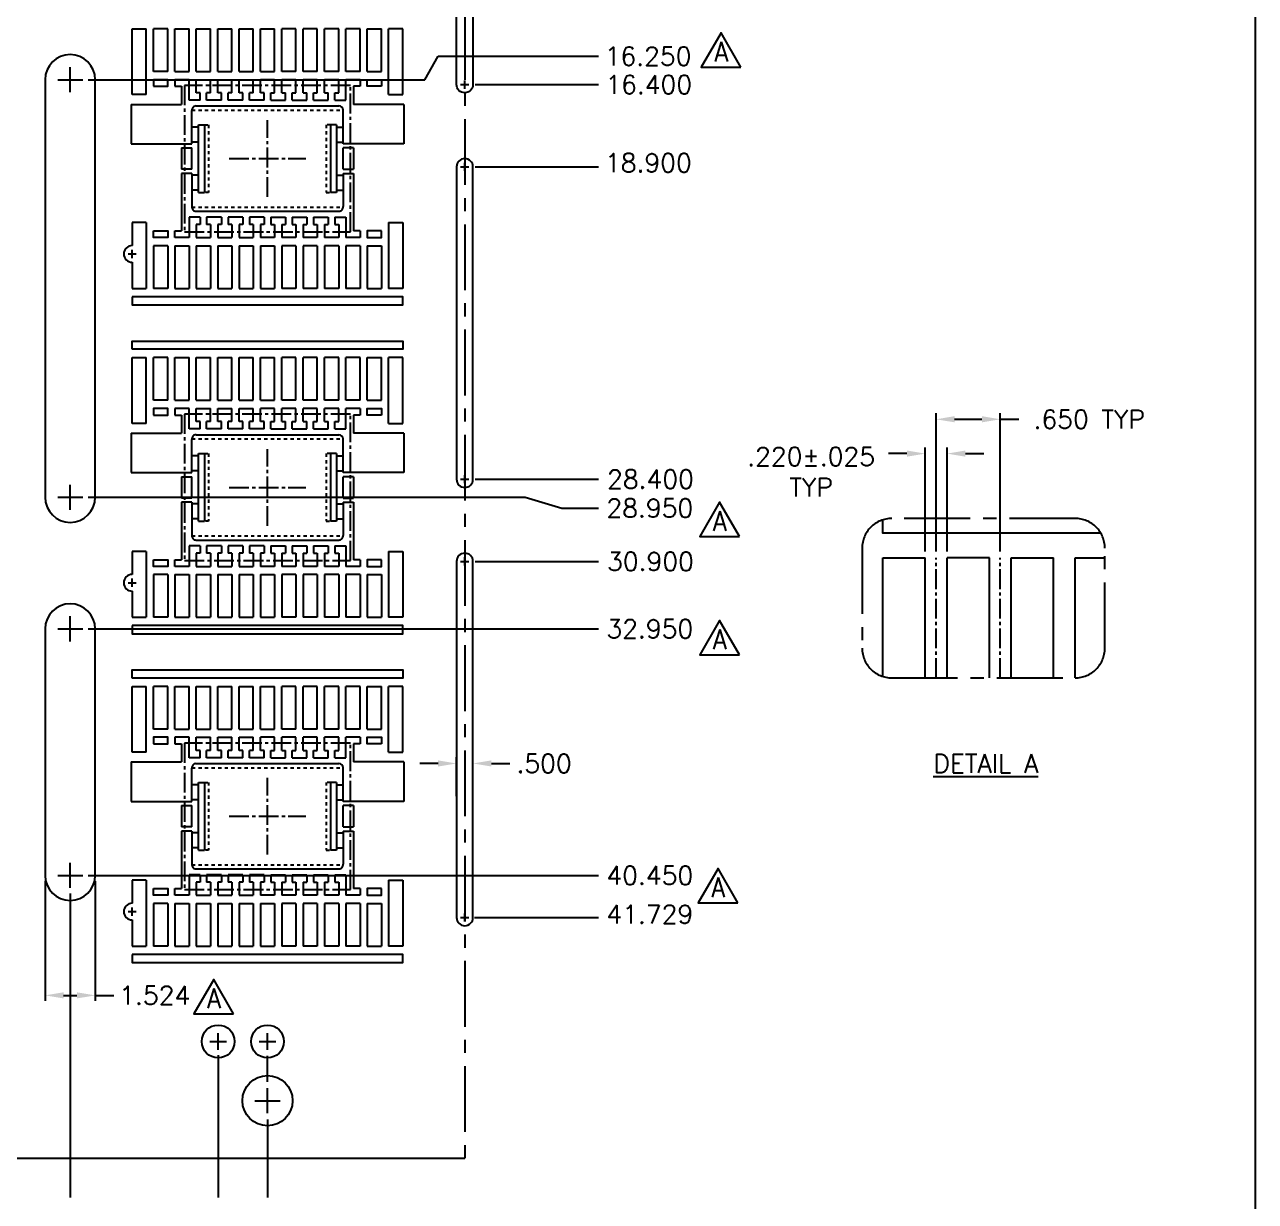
# Model space of a CAD drawing. Extents: x -167 to -48, y -111 to -17.
# Drawn here: x -139.23 to -101.8, y -75.75 to -39.97 of the extents above; entities that cross this region are included whole.
import ezdxf
from ezdxf.enums import TextEntityAlignment as Align

# ---------------------------------------------------------------- set-up
doc = ezdxf.new("R2010")
doc.units = 0
doc.header["$LTSCALE"] = 0.8
doc.header["$MEASUREMENT"] = 0
for name, pattern in [('CENTER2', [1.125, 0.75, -0.125, 0.125, -0.125]), ('CENTERX2', [4, 2.5, -0.5, 0.5, -0.5]), ('HIDDEN2', [0.1875, 0.125, -0.0625])]:
    doc.linetypes.add(name, pattern=pattern)
doc.layers.add('1', color=7, linetype='Continuous')
doc.layers.add('1D', color=4, linetype='Continuous')
doc.styles.add('ROMANS', font='SIMPLEX', dxfattribs={"width": 0.8, "height": 0.018})
doc.styles.add('SIMPLEX', font='SIMPLEX')

msp = doc.modelspace()

# ---------------------------------------------------------------- linework, layer by layer
at = {"layer": '1'}
for p, q in [((-135.96, -40.09), (-135.53, -40.09)), ((-135.96, -42.094), (-135.96, -40.09)), ((-135.53, -42.094), (-135.53, -40.09)), ((-134.88, -40.09), (-135.31, -40.09)), ((-135.31, -41.39), (-135.31, -40.09)), ((-134.88, -41.39), (-134.88, -40.09)), ((-134.66, -40.09), (-134.23, -40.09)), ((-134.66, -41.39), (-134.66, -40.09)), ((-134.23, -41.39), (-134.23, -40.09)), ((-134.01, -40.09), (-133.58, -40.09)), ((-134.01, -41.39), (-134.01, -40.09)), ((-133.58, -41.39), (-133.58, -40.09)), ((-133.36, -40.09), (-132.93, -40.09)), ((-133.36, -41.39), (-133.36, -40.09)), ((-132.93, -41.39), (-132.93, -40.09)), ((-132.71, -40.09), (-132.28, -40.09)), ((-132.71, -41.39), (-132.71, -40.09)), ((-132.28, -41.39), (-132.28, -40.09)), ((-132.06, -40.09), (-131.63, -40.09)), ((-132.06, -41.39), (-132.06, -40.09)), ((-131.63, -41.39), (-131.63, -40.09)), ((-130.98, -40.09), (-131.41, -40.09)), ((-131.41, -41.39), (-131.41, -40.09)), ((-130.98, -41.39), (-130.98, -40.09)), ((-130.33, -40.09), (-130.76, -40.09)), ((-130.76, -41.39), (-130.76, -40.09)), ((-130.33, -41.39), (-130.33, -40.09)), ((-129.68, -40.09), (-130.11, -40.09)), ((-130.11, -41.39), (-130.11, -40.09)), ((-129.68, -41.39), (-129.68, -40.09)), ((-129.03, -40.09), (-129.46, -40.09)), ((-129.46, -41.39), (-129.46, -40.09)), ((-129.03, -41.39), (-129.03, -40.09)), ((-128.81, -40.09), (-128.38, -40.09)), ((-128.81, -41.39), (-128.81, -40.09)), ((-128.38, -41.39), (-128.38, -40.09)), ((-127.73, -40.09), (-128.16, -40.09)), ((-128.16, -42.094), (-128.16, -40.09)), ((-127.73, -42.094), (-127.73, -40.09)), ((-134.88, -41.39), (-135.31, -41.39)), ((-134.66, -41.39), (-134.23, -41.39)), ((-134.01, -41.39), (-133.58, -41.39)), ((-133.36, -41.39), (-132.93, -41.39)), ((-132.71, -41.39), (-132.28, -41.39)), ((-132.06, -41.39), (-131.63, -41.39)), ((-130.98, -41.39), (-131.41, -41.39)), ((-130.33, -41.39), (-130.76, -41.39)), ((-129.68, -41.39), (-130.11, -41.39)), ((-129.03, -41.39), (-129.46, -41.39)), ((-128.81, -41.39), (-128.38, -41.39)), ((-134.66, -41.64), (-134.66, -41.84)), ((-134.23, -41.64), (-134.66, -41.64)), ((-134.66, -41.84), (-134.458, -41.84)), ((-134.458, -41.84), (-134.458, -42.39)), ((-134.23, -42.26), (-134.23, -41.64)), ((-134.01, -42.04), (-134.01, -41.64)), ((-134.01, -41.64), (-133.58, -41.64)), ((-133.58, -42.04), (-133.58, -41.64)), ((-133.36, -42.04), (-133.36, -41.64)), ((-133.36, -41.64), (-132.93, -41.64)), ((-132.93, -42.04), (-132.93, -41.64)), ((-132.71, -42.04), (-132.71, -41.64)), ((-132.71, -41.64), (-132.28, -41.64)), ((-132.28, -42.04), (-132.28, -41.64)), ((-132.06, -42.04), (-132.06, -41.64)), ((-131.63, -41.64), (-132.06, -41.64)), ((-131.63, -42.04), (-131.63, -41.64)), ((-131.41, -42.04), (-131.41, -41.64)), ((-130.98, -41.64), (-131.41, -41.64)), ((-130.98, -42.04), (-130.98, -41.64)), ((-130.76, -42.04), (-130.76, -41.64)), ((-130.33, -41.64), (-130.76, -41.64)), ((-130.33, -42.04), (-130.33, -41.64)), ((-130.11, -42.04), (-130.11, -41.64)), ((-129.68, -41.64), (-130.11, -41.64)), ((-129.68, -42.04), (-129.68, -41.64)), ((-129.46, -42.26), (-129.46, -41.64)), ((-129.03, -41.64), (-129.46, -41.64)), ((-129.233, -41.84), (-129.233, -42.39)), ((-129.03, -41.84), (-129.233, -41.84)), ((-129.03, -41.64), (-129.03, -41.84)), ((-135.53, -42.094), (-135.96, -42.094)), ((-133.895, -42.26), (-134.23, -42.26)), ((-133.895, -42.04), (-134.01, -42.04)), ((-133.895, -42.26), (-133.895, -42.04)), ((-133.695, -42.26), (-133.695, -42.04)), ((-133.58, -42.04), (-133.695, -42.04)), ((-133.245, -42.26), (-133.695, -42.26)), ((-133.245, -42.04), (-133.36, -42.04)), ((-133.245, -42.26), (-133.245, -42.04)), ((-133.045, -42.26), (-133.045, -42.04)), ((-132.93, -42.04), (-133.045, -42.04)), ((-132.595, -42.26), (-133.045, -42.26)), ((-132.595, -42.04), (-132.71, -42.04)), ((-132.595, -42.26), (-132.595, -42.04)), ((-132.28, -42.04), (-132.395, -42.04)), ((-132.395, -42.26), (-132.395, -42.04)), ((-131.945, -42.26), (-132.395, -42.26)), ((-131.945, -42.04), (-132.06, -42.04)), ((-131.945, -42.26), (-131.945, -42.04)), ((-131.745, -42.26), (-131.745, -42.04)), ((-131.745, -42.04), (-131.63, -42.04)), ((-131.745, -42.26), (-131.295, -42.26)), ((-131.41, -42.04), (-131.295, -42.04)), ((-131.295, -42.26), (-131.295, -42.04)), ((-131.095, -42.26), (-131.095, -42.04)), ((-131.095, -42.04), (-130.98, -42.04)), ((-131.095, -42.26), (-130.645, -42.26)), ((-130.76, -42.04), (-130.645, -42.04)), ((-130.645, -42.26), (-130.645, -42.04)), ((-130.445, -42.04), (-130.33, -42.04)), ((-130.445, -42.26), (-130.445, -42.04)), ((-130.445, -42.26), (-129.995, -42.26)), ((-130.11, -42.04), (-129.995, -42.04)), ((-129.995, -42.26), (-129.995, -42.04)), ((-129.795, -42.04), (-129.68, -42.04)), ((-129.795, -42.26), (-129.795, -42.04)), ((-129.795, -42.26), (-129.46, -42.26)), ((-128.16, -42.094), (-127.73, -42.094)), ((-135.992, -42.39), (-134.458, -42.39)), ((-135.992, -42.39), (-135.992, -43.59)), ((-134.145, -43.59), (-134.145, -42.58)), ((-134.019, -42.44), (-129.672, -42.44)), ((-129.545, -42.58), (-129.545, -42.567)), ((-129.545, -43.59), (-129.545, -42.58)), ((-127.698, -42.39), (-129.233, -42.39)), ((-127.698, -42.39), (-127.698, -43.59)), ((-133.943, -45.07), (-133.943, -43.01)), ((-133.943, -43.01), (-133.762, -43.01)), ((-133.762, -43.01), (-133.762, -45.07)), ((-129.928, -43.01), (-129.928, -45.07)), ((-129.748, -43.01), (-129.928, -43.01)), ((-129.748, -43.01), (-129.748, -45.07)), ((-135.992, -43.59), (-134.145, -43.59)), ((-134.458, -43.717), (-134.145, -43.717)), ((-134.458, -43.717), (-134.458, -44.363)), ((-134.145, -44.363), (-134.145, -43.717)), ((-127.698, -43.59), (-129.545, -43.59)), ((-129.545, -44.363), (-129.545, -43.717)), ((-129.233, -43.717), (-129.545, -43.717)), ((-129.233, -43.717), (-129.233, -44.363)), ((-134.145, -44.363), (-134.458, -44.363)), ((-134.458, -44.49), (-134.458, -46.24)), ((-134.145, -44.49), (-134.458, -44.49)), ((-134.145, -44.49), (-134.145, -45.5)), ((-129.545, -44.363), (-129.233, -44.363)), ((-129.545, -44.49), (-129.545, -45.5)), ((-129.545, -44.49), (-129.233, -44.49)), ((-129.233, -44.49), (-129.233, -46.24)), ((-133.943, -45.07), (-133.762, -45.07)), ((-129.748, -45.07), (-129.928, -45.07)), ((-134.019, -45.64), (-129.672, -45.64)), ((-135.96, -45.986), (-135.96, -46.686)), ((-135.53, -45.986), (-135.96, -45.986)), ((-135.53, -45.986), (-135.53, -47.99)), ((-134.23, -45.82), (-134.23, -46.44)), ((-133.895, -45.82), (-134.23, -45.82)), ((-134.01, -46.04), (-134.01, -46.44)), ((-133.895, -46.04), (-134.01, -46.04)), ((-133.895, -45.82), (-133.895, -46.04)), ((-133.695, -45.82), (-133.695, -46.04)), ((-133.245, -45.82), (-133.695, -45.82)), ((-133.58, -46.04), (-133.695, -46.04)), ((-133.58, -46.04), (-133.58, -46.44)), ((-133.36, -46.04), (-133.36, -46.44)), ((-133.245, -46.04), (-133.36, -46.04)), ((-133.245, -45.82), (-133.245, -46.04)), ((-133.045, -45.82), (-133.045, -46.04)), ((-132.595, -45.82), (-133.045, -45.82)), ((-132.93, -46.04), (-133.045, -46.04)), ((-132.93, -46.04), (-132.93, -46.44)), ((-132.71, -46.04), (-132.71, -46.44)), ((-132.595, -46.04), (-132.71, -46.04)), ((-132.595, -45.82), (-132.595, -46.04)), ((-132.395, -45.82), (-132.395, -46.04)), ((-131.945, -45.82), (-132.395, -45.82)), ((-132.28, -46.04), (-132.395, -46.04)), ((-132.28, -46.04), (-132.28, -46.44)), ((-131.945, -46.04), (-132.06, -46.04)), ((-132.06, -46.04), (-132.06, -46.44)), ((-131.945, -45.82), (-131.945, -46.04)), ((-131.745, -45.82), (-131.745, -46.04)), ((-131.745, -45.82), (-131.295, -45.82)), ((-131.745, -46.04), (-131.63, -46.04)), ((-131.63, -46.04), (-131.63, -46.44)), ((-131.41, -46.04), (-131.41, -46.44)), ((-131.41, -46.04), (-131.295, -46.04)), ((-131.295, -45.82), (-131.295, -46.04)), ((-131.095, -45.82), (-130.645, -45.82)), ((-131.095, -45.82), (-131.095, -46.04)), ((-131.095, -46.04), (-130.98, -46.04)), ((-130.98, -46.04), (-130.98, -46.44)), ((-130.76, -46.04), (-130.645, -46.04)), ((-130.76, -46.04), (-130.76, -46.44)), ((-130.645, -45.82), (-130.645, -46.04)), ((-130.445, -45.82), (-129.995, -45.82)), ((-130.445, -45.82), (-130.445, -46.04)), ((-130.445, -46.04), (-130.33, -46.04)), ((-130.33, -46.04), (-130.33, -46.44)), ((-130.11, -46.04), (-129.995, -46.04)), ((-130.11, -46.04), (-130.11, -46.44)), ((-129.995, -45.82), (-129.995, -46.04)), ((-129.795, -45.82), (-129.795, -46.04)), ((-129.795, -45.82), (-129.46, -45.82)), ((-129.795, -46.04), (-129.68, -46.04)), ((-129.68, -46.04), (-129.68, -46.44)), ((-129.46, -45.82), (-129.46, -46.44)), ((-128.16, -45.986), (-128.16, -47.99)), ((-128.16, -45.986), (-127.73, -45.986)), ((-127.73, -45.986), (-127.73, -47.99)), ((-134.66, -46.44), (-134.66, -46.24)), ((-134.66, -46.24), (-134.458, -46.24)), ((-129.03, -46.24), (-129.233, -46.24)), ((-129.03, -46.24), (-129.03, -46.44)), ((-135.31, -46.69), (-135.31, -47.99)), ((-134.88, -46.69), (-135.31, -46.69)), ((-134.88, -46.69), (-134.88, -47.99)), ((-134.23, -46.44), (-134.66, -46.44)), ((-134.66, -46.69), (-134.66, -47.99)), ((-134.66, -46.69), (-134.23, -46.69)), ((-134.23, -46.69), (-134.23, -47.99)), ((-134.01, -46.44), (-133.58, -46.44)), ((-134.01, -46.69), (-134.01, -47.99)), ((-134.01, -46.69), (-133.58, -46.69)), ((-133.58, -46.69), (-133.58, -47.99)), ((-133.36, -46.44), (-132.93, -46.44)), ((-133.36, -46.69), (-132.93, -46.69)), ((-133.36, -46.69), (-133.36, -47.99)), ((-132.93, -46.69), (-132.93, -47.99)), ((-132.71, -46.44), (-132.28, -46.44)), ((-132.71, -46.69), (-132.71, -47.99)), ((-132.71, -46.69), (-132.28, -46.69)), ((-132.28, -46.69), (-132.28, -47.99)), ((-131.63, -46.44), (-132.06, -46.44)), ((-132.06, -46.69), (-132.06, -47.99)), ((-132.06, -46.69), (-131.63, -46.69)), ((-131.63, -46.69), (-131.63, -47.99)), ((-130.98, -46.44), (-131.41, -46.44)), ((-131.41, -46.69), (-131.41, -47.99)), ((-130.98, -46.69), (-131.41, -46.69)), ((-130.98, -46.69), (-130.98, -47.99)), ((-130.33, -46.44), (-130.76, -46.44)), ((-130.76, -46.69), (-130.76, -47.99)), ((-130.33, -46.69), (-130.76, -46.69)), ((-130.33, -46.69), (-130.33, -47.99)), ((-129.68, -46.44), (-130.11, -46.44)), ((-130.11, -46.69), (-130.11, -47.99)), ((-129.68, -46.69), (-130.11, -46.69)), ((-129.68, -46.69), (-129.68, -47.99)), ((-129.03, -46.44), (-129.46, -46.44)), ((-129.46, -46.69), (-129.46, -47.99)), ((-129.03, -46.69), (-129.46, -46.69)), ((-129.03, -46.69), (-129.03, -47.99)), ((-128.81, -46.69), (-128.81, -47.99)), ((-128.81, -46.69), (-128.38, -46.69)), ((-128.38, -46.69), (-128.38, -47.99)), ((-135.96, -47.194), (-135.96, -47.99)), ((-135.96, -47.99), (-135.53, -47.99)), ((-134.88, -47.99), (-135.31, -47.99)), ((-134.66, -47.99), (-134.23, -47.99)), ((-134.01, -47.99), (-133.58, -47.99)), ((-133.36, -47.99), (-132.93, -47.99)), ((-132.71, -47.99), (-132.28, -47.99)), ((-132.06, -47.99), (-131.63, -47.99)), ((-130.98, -47.99), (-131.41, -47.99)), ((-130.33, -47.99), (-130.76, -47.99)), ((-129.68, -47.99), (-130.11, -47.99)), ((-129.03, -47.99), (-129.46, -47.99)), ((-128.81, -47.99), (-128.38, -47.99)), ((-127.73, -47.99), (-128.16, -47.99)), ((-135.96, -50.09), (-135.53, -50.09)), ((-135.96, -52.094), (-135.96, -50.09)), ((-135.53, -52.094), (-135.53, -50.09)), ((-134.88, -50.09), (-135.31, -50.09)), ((-135.31, -51.39), (-135.31, -50.09)), ((-134.88, -51.39), (-134.88, -50.09)), ((-134.66, -50.09), (-134.23, -50.09)), ((-134.66, -51.39), (-134.66, -50.09)), ((-134.23, -51.39), (-134.23, -50.09)), ((-134.01, -50.09), (-133.58, -50.09)), ((-134.01, -51.39), (-134.01, -50.09)), ((-133.58, -51.39), (-133.58, -50.09)), ((-133.36, -50.09), (-132.93, -50.09)), ((-133.36, -51.39), (-133.36, -50.09)), ((-132.93, -51.39), (-132.93, -50.09)), ((-132.71, -50.09), (-132.28, -50.09)), ((-132.71, -51.39), (-132.71, -50.09)), ((-132.28, -51.39), (-132.28, -50.09)), ((-132.06, -50.09), (-131.63, -50.09)), ((-132.06, -51.39), (-132.06, -50.09)), ((-131.63, -51.39), (-131.63, -50.09)), ((-130.98, -50.09), (-131.41, -50.09)), ((-131.41, -51.39), (-131.41, -50.09)), ((-130.98, -51.39), (-130.98, -50.09)), ((-130.33, -50.09), (-130.76, -50.09)), ((-130.76, -51.39), (-130.76, -50.09)), ((-130.33, -51.39), (-130.33, -50.09)), ((-129.68, -50.09), (-130.11, -50.09)), ((-130.11, -51.39), (-130.11, -50.09)), ((-129.68, -51.39), (-129.68, -50.09)), ((-129.03, -50.09), (-129.46, -50.09)), ((-129.46, -51.39), (-129.46, -50.09)), ((-129.03, -51.39), (-129.03, -50.09)), ((-128.81, -50.09), (-128.38, -50.09)), ((-128.81, -51.39), (-128.81, -50.09)), ((-128.38, -51.39), (-128.38, -50.09)), ((-127.73, -50.09), (-128.16, -50.09)), ((-128.16, -52.094), (-128.16, -50.09)), ((-127.73, -52.094), (-127.73, -50.09)), ((-134.88, -51.39), (-135.31, -51.39)), ((-134.66, -51.39), (-134.23, -51.39)), ((-134.66, -51.64), (-134.66, -51.84)), ((-134.23, -51.64), (-134.66, -51.64)), ((-134.23, -52.26), (-134.23, -51.64)), ((-134.01, -51.39), (-133.58, -51.39)), ((-134.01, -52.04), (-134.01, -51.64)), ((-134.01, -51.64), (-133.58, -51.64)), ((-133.58, -52.04), (-133.58, -51.64)), ((-133.36, -51.39), (-132.93, -51.39)), ((-133.36, -52.04), (-133.36, -51.64)), ((-133.36, -51.64), (-132.93, -51.64)), ((-132.93, -52.04), (-132.93, -51.64)), ((-132.71, -51.39), (-132.28, -51.39)), ((-132.71, -52.04), (-132.71, -51.64)), ((-132.71, -51.64), (-132.28, -51.64)), ((-132.28, -52.04), (-132.28, -51.64)), ((-132.06, -51.39), (-131.63, -51.39)), ((-132.06, -52.04), (-132.06, -51.64)), ((-131.63, -51.64), (-132.06, -51.64)), ((-131.63, -52.04), (-131.63, -51.64)), ((-130.98, -51.39), (-131.41, -51.39)), ((-131.41, -52.04), (-131.41, -51.64)), ((-130.98, -51.64), (-131.41, -51.64)), ((-130.98, -52.04), (-130.98, -51.64)), ((-130.33, -51.39), (-130.76, -51.39)), ((-130.76, -52.04), (-130.76, -51.64)), ((-130.33, -51.64), (-130.76, -51.64)), ((-130.33, -52.04), (-130.33, -51.64)), ((-129.68, -51.39), (-130.11, -51.39)), ((-130.11, -52.04), (-130.11, -51.64)), ((-129.68, -51.64), (-130.11, -51.64)), ((-129.68, -52.04), (-129.68, -51.64)), ((-129.03, -51.39), (-129.46, -51.39)), ((-129.46, -52.26), (-129.46, -51.64)), ((-129.03, -51.64), (-129.46, -51.64)), ((-129.03, -51.64), (-129.03, -51.84)), ((-128.81, -51.39), (-128.38, -51.39)), ((-134.66, -51.84), (-134.458, -51.84)), ((-134.458, -51.84), (-134.458, -52.39)), ((-129.233, -51.84), (-129.233, -52.39)), ((-129.03, -51.84), (-129.233, -51.84)), ((-135.992, -52.39), (-134.458, -52.39)), ((-135.992, -52.39), (-135.992, -53.59)), ((-135.53, -52.094), (-135.96, -52.094)), ((-133.895, -52.26), (-134.23, -52.26)), ((-133.895, -52.04), (-134.01, -52.04)), ((-133.895, -52.26), (-133.895, -52.04)), ((-133.695, -52.26), (-133.695, -52.04)), ((-133.58, -52.04), (-133.695, -52.04)), ((-133.245, -52.26), (-133.695, -52.26)), ((-133.245, -52.04), (-133.36, -52.04)), ((-133.245, -52.26), (-133.245, -52.04)), ((-133.045, -52.26), (-133.045, -52.04)), ((-132.93, -52.04), (-133.045, -52.04)), ((-132.595, -52.26), (-133.045, -52.26)), ((-132.595, -52.04), (-132.71, -52.04)), ((-132.595, -52.26), (-132.595, -52.04)), ((-132.28, -52.04), (-132.395, -52.04)), ((-132.395, -52.26), (-132.395, -52.04)), ((-131.945, -52.26), (-132.395, -52.26)), ((-131.945, -52.04), (-132.06, -52.04)), ((-131.945, -52.26), (-131.945, -52.04)), ((-131.745, -52.26), (-131.745, -52.04)), ((-131.745, -52.04), (-131.63, -52.04)), ((-131.745, -52.26), (-131.295, -52.26)), ((-131.41, -52.04), (-131.295, -52.04)), ((-131.295, -52.26), (-131.295, -52.04)), ((-131.095, -52.26), (-131.095, -52.04)), ((-131.095, -52.04), (-130.98, -52.04)), ((-131.095, -52.26), (-130.645, -52.26)), ((-130.76, -52.04), (-130.645, -52.04)), ((-130.645, -52.26), (-130.645, -52.04)), ((-130.445, -52.04), (-130.33, -52.04)), ((-130.445, -52.26), (-130.445, -52.04)), ((-130.445, -52.26), (-129.995, -52.26)), ((-130.11, -52.04), (-129.995, -52.04)), ((-129.995, -52.26), (-129.995, -52.04)), ((-129.795, -52.04), (-129.68, -52.04)), ((-129.795, -52.26), (-129.795, -52.04)), ((-129.795, -52.26), (-129.46, -52.26)), ((-127.698, -52.39), (-129.233, -52.39)), ((-128.16, -52.094), (-127.73, -52.094)), ((-127.698, -52.39), (-127.698, -53.59)), ((-134.145, -53.59), (-134.145, -52.58)), ((-134.019, -52.44), (-129.672, -52.44)), ((-129.545, -52.58), (-129.545, -52.567)), ((-129.545, -53.59), (-129.545, -52.58)), ((-133.943, -55.07), (-133.943, -53.01)), ((-133.943, -53.01), (-133.762, -53.01)), ((-133.762, -53.01), (-133.762, -55.07)), ((-129.928, -53.01), (-129.928, -55.07)), ((-129.748, -53.01), (-129.928, -53.01)), ((-129.748, -53.01), (-129.748, -55.07)), ((-135.992, -53.59), (-134.145, -53.59)), ((-134.458, -53.717), (-134.145, -53.717)), ((-134.458, -53.717), (-134.458, -54.363)), ((-134.145, -54.363), (-134.145, -53.717)), ((-127.698, -53.59), (-129.545, -53.59)), ((-129.545, -54.363), (-129.545, -53.717)), ((-129.233, -53.717), (-129.545, -53.717)), ((-129.233, -53.717), (-129.233, -54.363)), ((-134.145, -54.363), (-134.458, -54.363)), ((-134.458, -54.49), (-134.458, -56.24)), ((-134.145, -54.49), (-134.458, -54.49)), ((-134.145, -54.49), (-134.145, -55.5)), ((-129.545, -54.363), (-129.233, -54.363)), ((-129.545, -54.49), (-129.545, -55.5)), ((-129.545, -54.49), (-129.233, -54.49)), ((-129.233, -54.49), (-129.233, -56.24)), ((-133.943, -55.07), (-133.762, -55.07)), ((-129.748, -55.07), (-129.928, -55.07)), ((-134.019, -55.64), (-129.672, -55.64)), ((-135.96, -55.986), (-135.96, -56.686)), ((-135.53, -55.986), (-135.96, -55.986)), ((-135.53, -55.986), (-135.53, -57.99)), ((-134.23, -55.82), (-134.23, -56.44)), ((-133.895, -55.82), (-134.23, -55.82)), ((-134.01, -56.04), (-134.01, -56.44)), ((-133.895, -56.04), (-134.01, -56.04)), ((-133.895, -55.82), (-133.895, -56.04)), ((-133.695, -55.82), (-133.695, -56.04)), ((-133.245, -55.82), (-133.695, -55.82)), ((-133.58, -56.04), (-133.695, -56.04)), ((-133.58, -56.04), (-133.58, -56.44)), ((-133.36, -56.04), (-133.36, -56.44)), ((-133.245, -56.04), (-133.36, -56.04)), ((-133.245, -55.82), (-133.245, -56.04)), ((-133.045, -55.82), (-133.045, -56.04)), ((-132.595, -55.82), (-133.045, -55.82)), ((-132.93, -56.04), (-133.045, -56.04)), ((-132.93, -56.04), (-132.93, -56.44)), ((-132.71, -56.04), (-132.71, -56.44)), ((-132.595, -56.04), (-132.71, -56.04)), ((-132.595, -55.82), (-132.595, -56.04)), ((-132.395, -55.82), (-132.395, -56.04)), ((-131.945, -55.82), (-132.395, -55.82)), ((-132.28, -56.04), (-132.395, -56.04)), ((-132.28, -56.04), (-132.28, -56.44)), ((-131.945, -56.04), (-132.06, -56.04)), ((-132.06, -56.04), (-132.06, -56.44)), ((-131.945, -55.82), (-131.945, -56.04)), ((-131.745, -55.82), (-131.745, -56.04)), ((-131.745, -55.82), (-131.295, -55.82)), ((-131.745, -56.04), (-131.63, -56.04)), ((-131.63, -56.04), (-131.63, -56.44)), ((-131.41, -56.04), (-131.41, -56.44)), ((-131.41, -56.04), (-131.295, -56.04)), ((-131.295, -55.82), (-131.295, -56.04)), ((-131.095, -55.82), (-130.645, -55.82)), ((-131.095, -55.82), (-131.095, -56.04)), ((-131.095, -56.04), (-130.98, -56.04)), ((-130.98, -56.04), (-130.98, -56.44)), ((-130.76, -56.04), (-130.645, -56.04)), ((-130.76, -56.04), (-130.76, -56.44)), ((-130.645, -55.82), (-130.645, -56.04)), ((-130.445, -55.82), (-129.995, -55.82)), ((-130.445, -55.82), (-130.445, -56.04)), ((-130.445, -56.04), (-130.33, -56.04)), ((-130.33, -56.04), (-130.33, -56.44)), ((-130.11, -56.04), (-129.995, -56.04)), ((-130.11, -56.04), (-130.11, -56.44)), ((-129.995, -55.82), (-129.995, -56.04)), ((-129.795, -55.82), (-129.795, -56.04)), ((-129.795, -55.82), (-129.46, -55.82)), ((-129.795, -56.04), (-129.68, -56.04)), ((-129.68, -56.04), (-129.68, -56.44)), ((-129.46, -55.82), (-129.46, -56.44)), ((-128.16, -55.986), (-128.16, -57.99)), ((-128.16, -55.986), (-127.73, -55.986)), ((-127.73, -55.986), (-127.73, -57.99)), ((-134.66, -56.44), (-134.66, -56.24)), ((-134.66, -56.24), (-134.458, -56.24)), ((-134.23, -56.44), (-134.66, -56.44)), ((-134.01, -56.44), (-133.58, -56.44)), ((-133.36, -56.44), (-132.93, -56.44)), ((-132.71, -56.44), (-132.28, -56.44)), ((-131.63, -56.44), (-132.06, -56.44)), ((-130.98, -56.44), (-131.41, -56.44)), ((-130.33, -56.44), (-130.76, -56.44)), ((-129.68, -56.44), (-130.11, -56.44)), ((-129.03, -56.44), (-129.46, -56.44)), ((-129.03, -56.24), (-129.233, -56.24)), ((-129.03, -56.24), (-129.03, -56.44)), ((-113.128, -59.79), (-113.128, -56.177)), ((-113.128, -56.177), (-111.838, -56.177)), ((-111.838, -59.831), (-111.838, -56.177)), ((-111.178, -59.831), (-111.178, -56.177)), ((-109.888, -56.177), (-111.178, -56.177)), ((-109.888, -59.831), (-109.888, -56.177)), ((-109.228, -59.831), (-109.228, -56.177)), ((-109.228, -56.177), (-107.938, -56.177)), ((-107.938, -59.831), (-107.938, -56.177)), ((-107.278, -59.831), (-107.278, -56.177)), ((-107.278, -56.177), (-106.378, -56.177)), ((-135.31, -56.69), (-135.31, -57.99)), ((-134.88, -56.69), (-135.31, -56.69)), ((-134.88, -56.69), (-134.88, -57.99)), ((-134.66, -56.69), (-134.66, -57.99)), ((-134.66, -56.69), (-134.23, -56.69)), ((-134.23, -56.69), (-134.23, -57.99)), ((-134.01, -56.69), (-134.01, -57.99)), ((-134.01, -56.69), (-133.58, -56.69)), ((-133.58, -56.69), (-133.58, -57.99)), ((-133.36, -56.69), (-132.93, -56.69)), ((-133.36, -56.69), (-133.36, -57.99)), ((-132.93, -56.69), (-132.93, -57.99)), ((-132.71, -56.69), (-132.71, -57.99)), ((-132.71, -56.69), (-132.28, -56.69)), ((-132.28, -56.69), (-132.28, -57.99)), ((-132.06, -56.69), (-132.06, -57.99)), ((-132.06, -56.69), (-131.63, -56.69)), ((-131.63, -56.69), (-131.63, -57.99)), ((-131.41, -56.69), (-131.41, -57.99)), ((-130.98, -56.69), (-131.41, -56.69)), ((-130.98, -56.69), (-130.98, -57.99)), ((-130.76, -56.69), (-130.76, -57.99)), ((-130.33, -56.69), (-130.76, -56.69)), ((-130.33, -56.69), (-130.33, -57.99)), ((-130.11, -56.69), (-130.11, -57.99)), ((-129.68, -56.69), (-130.11, -56.69)), ((-129.68, -56.69), (-129.68, -57.99)), ((-129.46, -56.69), (-129.46, -57.99)), ((-129.03, -56.69), (-129.46, -56.69)), ((-129.03, -56.69), (-129.03, -57.99)), ((-128.81, -56.69), (-128.81, -57.99)), ((-128.81, -56.69), (-128.38, -56.69)), ((-128.38, -56.69), (-128.38, -57.99)), ((-135.96, -57.194), (-135.96, -57.99)), ((-135.96, -57.99), (-135.53, -57.99)), ((-134.88, -57.99), (-135.31, -57.99)), ((-134.66, -57.99), (-134.23, -57.99)), ((-134.01, -57.99), (-133.58, -57.99)), ((-133.36, -57.99), (-132.93, -57.99)), ((-132.71, -57.99), (-132.28, -57.99)), ((-132.06, -57.99), (-131.63, -57.99)), ((-130.98, -57.99), (-131.41, -57.99)), ((-130.33, -57.99), (-130.76, -57.99)), ((-129.68, -57.99), (-130.11, -57.99)), ((-129.03, -57.99), (-129.46, -57.99)), ((-128.81, -57.99), (-128.38, -57.99)), ((-127.73, -57.99), (-128.16, -57.99)), ((-135.96, -60.09), (-135.53, -60.09)), ((-135.96, -62.094), (-135.96, -60.09)), ((-135.53, -62.094), (-135.53, -60.09)), ((-134.88, -60.09), (-135.31, -60.09)), ((-135.31, -61.39), (-135.31, -60.09)), ((-134.88, -61.39), (-134.88, -60.09)), ((-134.66, -60.09), (-134.23, -60.09)), ((-134.66, -61.39), (-134.66, -60.09)), ((-134.23, -61.39), (-134.23, -60.09)), ((-134.01, -60.09), (-133.58, -60.09)), ((-134.01, -61.39), (-134.01, -60.09)), ((-133.58, -61.39), (-133.58, -60.09)), ((-133.36, -60.09), (-132.93, -60.09)), ((-133.36, -61.39), (-133.36, -60.09)), ((-132.93, -61.39), (-132.93, -60.09)), ((-132.71, -60.09), (-132.28, -60.09)), ((-132.71, -61.39), (-132.71, -60.09)), ((-132.28, -61.39), (-132.28, -60.09)), ((-132.06, -60.09), (-131.63, -60.09)), ((-132.06, -61.39), (-132.06, -60.09)), ((-131.63, -61.39), (-131.63, -60.09)), ((-130.98, -60.09), (-131.41, -60.09)), ((-131.41, -61.39), (-131.41, -60.09)), ((-130.98, -61.39), (-130.98, -60.09)), ((-130.33, -60.09), (-130.76, -60.09)), ((-130.76, -61.39), (-130.76, -60.09)), ((-130.33, -61.39), (-130.33, -60.09)), ((-129.68, -60.09), (-130.11, -60.09)), ((-130.11, -61.39), (-130.11, -60.09)), ((-129.68, -61.39), (-129.68, -60.09)), ((-129.03, -60.09), (-129.46, -60.09)), ((-129.46, -61.39), (-129.46, -60.09)), ((-129.03, -61.39), (-129.03, -60.09)), ((-128.81, -60.09), (-128.38, -60.09)), ((-128.81, -61.39), (-128.81, -60.09)), ((-128.38, -61.39), (-128.38, -60.09)), ((-127.73, -60.09), (-128.16, -60.09)), ((-128.16, -62.094), (-128.16, -60.09)), ((-127.73, -62.094), (-127.73, -60.09)), ((-134.88, -61.39), (-135.31, -61.39)), ((-134.66, -61.39), (-134.23, -61.39)), ((-134.66, -61.64), (-134.66, -61.84)), ((-134.23, -61.64), (-134.66, -61.64)), ((-134.23, -62.26), (-134.23, -61.64)), ((-134.01, -61.39), (-133.58, -61.39)), ((-134.01, -62.04), (-134.01, -61.64)), ((-134.01, -61.64), (-133.58, -61.64)), ((-133.58, -62.04), (-133.58, -61.64)), ((-133.36, -61.39), (-132.93, -61.39)), ((-133.36, -62.04), (-133.36, -61.64)), ((-133.36, -61.64), (-132.93, -61.64)), ((-132.93, -62.04), (-132.93, -61.64)), ((-132.71, -61.39), (-132.28, -61.39)), ((-132.71, -62.04), (-132.71, -61.64)), ((-132.71, -61.64), (-132.28, -61.64)), ((-132.28, -62.04), (-132.28, -61.64)), ((-132.06, -61.39), (-131.63, -61.39)), ((-132.06, -62.04), (-132.06, -61.64)), ((-131.63, -61.64), (-132.06, -61.64)), ((-131.63, -62.04), (-131.63, -61.64)), ((-130.98, -61.39), (-131.41, -61.39)), ((-131.41, -62.04), (-131.41, -61.64)), ((-130.98, -61.64), (-131.41, -61.64)), ((-130.98, -62.04), (-130.98, -61.64)), ((-130.33, -61.39), (-130.76, -61.39)), ((-130.76, -62.04), (-130.76, -61.64)), ((-130.33, -61.64), (-130.76, -61.64)), ((-130.33, -62.04), (-130.33, -61.64)), ((-129.68, -61.39), (-130.11, -61.39)), ((-130.11, -62.04), (-130.11, -61.64)), ((-129.68, -61.64), (-130.11, -61.64)), ((-129.68, -62.04), (-129.68, -61.64)), ((-129.03, -61.39), (-129.46, -61.39)), ((-129.46, -62.26), (-129.46, -61.64)), ((-129.03, -61.64), (-129.46, -61.64)), ((-129.03, -61.64), (-129.03, -61.84)), ((-128.81, -61.39), (-128.38, -61.39)), ((-135.53, -62.094), (-135.96, -62.094)), ((-134.66, -61.84), (-134.458, -61.84)), ((-134.458, -61.84), (-134.458, -62.39)), ((-133.895, -62.04), (-134.01, -62.04)), ((-133.895, -62.26), (-133.895, -62.04)), ((-133.695, -62.26), (-133.695, -62.04)), ((-133.58, -62.04), (-133.695, -62.04)), ((-133.245, -62.04), (-133.36, -62.04)), ((-133.245, -62.26), (-133.245, -62.04)), ((-133.045, -62.26), (-133.045, -62.04)), ((-132.93, -62.04), (-133.045, -62.04)), ((-132.595, -62.04), (-132.71, -62.04)), ((-132.595, -62.26), (-132.595, -62.04)), ((-132.28, -62.04), (-132.395, -62.04)), ((-132.395, -62.26), (-132.395, -62.04)), ((-131.945, -62.04), (-132.06, -62.04)), ((-131.945, -62.26), (-131.945, -62.04)), ((-131.745, -62.26), (-131.745, -62.04)), ((-131.745, -62.04), (-131.63, -62.04)), ((-131.41, -62.04), (-131.295, -62.04)), ((-131.295, -62.26), (-131.295, -62.04)), ((-131.095, -62.26), (-131.095, -62.04)), ((-131.095, -62.04), (-130.98, -62.04)), ((-130.76, -62.04), (-130.645, -62.04)), ((-130.645, -62.26), (-130.645, -62.04)), ((-130.445, -62.04), (-130.33, -62.04)), ((-130.445, -62.26), (-130.445, -62.04)), ((-130.11, -62.04), (-129.995, -62.04)), ((-129.995, -62.26), (-129.995, -62.04)), ((-129.795, -62.04), (-129.68, -62.04)), ((-129.795, -62.26), (-129.795, -62.04)), ((-129.233, -61.84), (-129.233, -62.39)), ((-129.03, -61.84), (-129.233, -61.84)), ((-128.16, -62.094), (-127.73, -62.094)), ((-135.992, -62.39), (-134.458, -62.39)), ((-135.992, -62.39), (-135.992, -63.59)), ((-133.895, -62.26), (-134.23, -62.26)), ((-134.019, -62.44), (-129.672, -62.44)), ((-133.245, -62.26), (-133.695, -62.26)), ((-132.595, -62.26), (-133.045, -62.26)), ((-131.945, -62.26), (-132.395, -62.26)), ((-131.745, -62.26), (-131.295, -62.26)), ((-131.095, -62.26), (-130.645, -62.26)), ((-130.445, -62.26), (-129.995, -62.26)), ((-129.795, -62.26), (-129.46, -62.26)), ((-127.698, -62.39), (-129.233, -62.39)), ((-127.698, -62.39), (-127.698, -63.59)), ((-134.145, -63.59), (-134.145, -62.58)), ((-129.545, -62.58), (-129.545, -62.567)), ((-129.545, -63.59), (-129.545, -62.58)), ((-133.943, -65.07), (-133.943, -63.01)), ((-133.943, -63.01), (-133.762, -63.01)), ((-133.762, -63.01), (-133.762, -65.07)), ((-129.928, -63.01), (-129.928, -65.07)), ((-129.748, -63.01), (-129.928, -63.01)), ((-129.748, -63.01), (-129.748, -65.07)), ((-135.992, -63.59), (-134.145, -63.59)), ((-127.698, -63.59), (-129.545, -63.59)), ((-134.458, -63.717), (-134.145, -63.717)), ((-134.458, -63.717), (-134.458, -64.363)), ((-134.145, -64.363), (-134.145, -63.717)), ((-129.545, -64.363), (-129.545, -63.717)), ((-129.233, -63.717), (-129.545, -63.717)), ((-129.233, -63.717), (-129.233, -64.363)), ((-134.145, -64.363), (-134.458, -64.363)), ((-129.545, -64.363), (-129.233, -64.363)), ((-134.458, -64.49), (-134.458, -66.24)), ((-134.145, -64.49), (-134.458, -64.49)), ((-134.145, -64.49), (-134.145, -65.5)), ((-129.545, -64.49), (-129.545, -65.5)), ((-129.545, -64.49), (-129.233, -64.49)), ((-129.233, -64.49), (-129.233, -66.24)), ((-133.943, -65.07), (-133.762, -65.07)), ((-129.748, -65.07), (-129.928, -65.07)), ((-134.23, -65.82), (-134.23, -66.44)), ((-133.895, -65.82), (-134.23, -65.82)), ((-134.019, -65.64), (-129.672, -65.64)), ((-133.895, -65.82), (-133.895, -66.04)), ((-133.695, -65.82), (-133.695, -66.04)), ((-133.245, -65.82), (-133.695, -65.82)), ((-133.245, -65.82), (-133.245, -66.04)), ((-133.045, -65.82), (-133.045, -66.04)), ((-132.595, -65.82), (-133.045, -65.82)), ((-132.595, -65.82), (-132.595, -66.04)), ((-132.395, -65.82), (-132.395, -66.04)), ((-131.945, -65.82), (-132.395, -65.82)), ((-131.945, -65.82), (-131.945, -66.04)), ((-131.745, -65.82), (-131.745, -66.04)), ((-131.745, -65.82), (-131.295, -65.82)), ((-131.295, -65.82), (-131.295, -66.04)), ((-131.095, -65.82), (-130.645, -65.82)), ((-131.095, -65.82), (-131.095, -66.04)), ((-130.645, -65.82), (-130.645, -66.04)), ((-130.445, -65.82), (-129.995, -65.82)), ((-130.445, -65.82), (-130.445, -66.04)), ((-129.995, -65.82), (-129.995, -66.04)), ((-129.795, -65.82), (-129.795, -66.04)), ((-129.795, -65.82), (-129.46, -65.82)), ((-129.46, -65.82), (-129.46, -66.44)), ((-135.96, -65.986), (-135.96, -66.686)), ((-135.53, -65.986), (-135.96, -65.986)), ((-135.53, -65.986), (-135.53, -67.99)), ((-134.66, -66.44), (-134.66, -66.24)), ((-134.66, -66.24), (-134.458, -66.24)), ((-134.01, -66.04), (-134.01, -66.44)), ((-133.895, -66.04), (-134.01, -66.04)), ((-133.58, -66.04), (-133.695, -66.04)), ((-133.58, -66.04), (-133.58, -66.44)), ((-133.36, -66.04), (-133.36, -66.44)), ((-133.245, -66.04), (-133.36, -66.04)), ((-132.93, -66.04), (-133.045, -66.04)), ((-132.93, -66.04), (-132.93, -66.44)), ((-132.71, -66.04), (-132.71, -66.44)), ((-132.595, -66.04), (-132.71, -66.04)), ((-132.28, -66.04), (-132.395, -66.04)), ((-132.28, -66.04), (-132.28, -66.44)), ((-131.945, -66.04), (-132.06, -66.04)), ((-132.06, -66.04), (-132.06, -66.44)), ((-131.745, -66.04), (-131.63, -66.04)), ((-131.63, -66.04), (-131.63, -66.44)), ((-131.41, -66.04), (-131.41, -66.44)), ((-131.41, -66.04), (-131.295, -66.04)), ((-131.095, -66.04), (-130.98, -66.04)), ((-130.98, -66.04), (-130.98, -66.44)), ((-130.76, -66.04), (-130.645, -66.04)), ((-130.76, -66.04), (-130.76, -66.44)), ((-130.445, -66.04), (-130.33, -66.04)), ((-130.33, -66.04), (-130.33, -66.44)), ((-130.11, -66.04), (-129.995, -66.04)), ((-130.11, -66.04), (-130.11, -66.44)), ((-129.795, -66.04), (-129.68, -66.04)), ((-129.68, -66.04), (-129.68, -66.44)), ((-129.03, -66.24), (-129.233, -66.24)), ((-129.03, -66.24), (-129.03, -66.44)), ((-128.16, -65.986), (-128.16, -67.99)), ((-128.16, -65.986), (-127.73, -65.986)), ((-127.73, -65.986), (-127.73, -67.99)), ((-134.23, -66.44), (-134.66, -66.44)), ((-134.01, -66.44), (-133.58, -66.44)), ((-133.36, -66.44), (-132.93, -66.44)), ((-132.71, -66.44), (-132.28, -66.44)), ((-131.63, -66.44), (-132.06, -66.44)), ((-130.98, -66.44), (-131.41, -66.44)), ((-130.33, -66.44), (-130.76, -66.44)), ((-129.68, -66.44), (-130.11, -66.44)), ((-129.03, -66.44), (-129.46, -66.44)), ((-135.31, -66.69), (-135.31, -67.99)), ((-134.88, -66.69), (-135.31, -66.69)), ((-134.88, -66.69), (-134.88, -67.99)), ((-134.66, -66.69), (-134.66, -67.99)), ((-134.66, -66.69), (-134.23, -66.69)), ((-134.23, -66.69), (-134.23, -67.99)), ((-134.01, -66.69), (-134.01, -67.99)), ((-134.01, -66.69), (-133.58, -66.69)), ((-133.58, -66.69), (-133.58, -67.99)), ((-133.36, -66.69), (-132.93, -66.69)), ((-133.36, -66.69), (-133.36, -67.99)), ((-132.93, -66.69), (-132.93, -67.99)), ((-132.71, -66.69), (-132.71, -67.99)), ((-132.71, -66.69), (-132.28, -66.69)), ((-132.28, -66.69), (-132.28, -67.99)), ((-132.06, -66.69), (-132.06, -67.99)), ((-132.06, -66.69), (-131.63, -66.69)), ((-131.63, -66.69), (-131.63, -67.99)), ((-131.41, -66.69), (-131.41, -67.99)), ((-130.98, -66.69), (-131.41, -66.69)), ((-130.98, -66.69), (-130.98, -67.99)), ((-130.76, -66.69), (-130.76, -67.99)), ((-130.33, -66.69), (-130.76, -66.69)), ((-130.33, -66.69), (-130.33, -67.99)), ((-130.11, -66.69), (-130.11, -67.99)), ((-129.68, -66.69), (-130.11, -66.69)), ((-129.68, -66.69), (-129.68, -67.99)), ((-129.46, -66.69), (-129.46, -67.99)), ((-129.03, -66.69), (-129.46, -66.69)), ((-129.03, -66.69), (-129.03, -67.99)), ((-128.81, -66.69), (-128.81, -67.99)), ((-128.81, -66.69), (-128.38, -66.69)), ((-128.38, -66.69), (-128.38, -67.99)), ((-135.96, -67.194), (-135.96, -67.99)), ((-135.96, -67.99), (-135.53, -67.99)), ((-134.88, -67.99), (-135.31, -67.99)), ((-134.66, -67.99), (-134.23, -67.99)), ((-134.01, -67.99), (-133.58, -67.99)), ((-133.36, -67.99), (-132.93, -67.99)), ((-132.71, -67.99), (-132.28, -67.99)), ((-132.06, -67.99), (-131.63, -67.99)), ((-130.98, -67.99), (-131.41, -67.99)), ((-130.33, -67.99), (-130.76, -67.99)), ((-129.68, -67.99), (-130.11, -67.99)), ((-129.03, -67.99), (-129.46, -67.99)), ((-128.81, -67.99), (-128.38, -67.99)), ((-127.73, -67.99), (-128.16, -67.99)), ((-148.514, -74.44), (-125.845, -74.44))]:
    msp.add_line(p, q, dxfattribs=at)
for points in [[(-126.095, -30.961, -1), (-125.595, -30.961), (-125.595, -41.79, -1), (-126.095, -41.79)], [(-138.607, -41.64), (-138.607, -54.34, 1), (-137.083, -54.34), (-137.083, -41.64, 1)], [(-126.095, -53.79, 1), (-125.595, -53.79), (-125.595, -44.29, 1), (-126.095, -44.29)], [(-125.595, -56.29, 1), (-126.095, -56.29), (-126.095, -67.119, 1), (-125.595, -67.119)], [(-138.607, -58.34), (-138.607, -65.84, 1), (-137.083, -65.84), (-137.083, -58.34, 1)]]:
    msp.add_lwpolyline(points, format="xyb", close=True, dxfattribs=at)
for points in [[(-135.31, -41.84), (-134.88, -41.84), (-134.88, -41.64), (-135.31, -41.64), (-135.31, -41.84)], [(-128.38, -41.84), (-128.81, -41.84), (-128.81, -41.64), (-128.38, -41.64), (-128.38, -41.84)], [(-135.31, -46.24), (-134.88, -46.24), (-134.88, -46.44), (-135.31, -46.44), (-135.31, -46.24)], [(-128.38, -46.24), (-128.81, -46.24), (-128.81, -46.44), (-128.38, -46.44), (-128.38, -46.24)], [(-135.31, -51.84), (-134.88, -51.84), (-134.88, -51.64), (-135.31, -51.64), (-135.31, -51.84)], [(-128.38, -51.84), (-128.81, -51.84), (-128.81, -51.64), (-128.38, -51.64), (-128.38, -51.84)], [(-106.504, -55.427), (-113.128, -55.427), (-113.128, -55.026)], [(-135.31, -56.24), (-134.88, -56.24), (-134.88, -56.44), (-135.31, -56.44), (-135.31, -56.24)], [(-128.38, -56.24), (-128.81, -56.24), (-128.81, -56.44), (-128.38, -56.44), (-128.38, -56.24)], [(-135.31, -61.84), (-134.88, -61.84), (-134.88, -61.64), (-135.31, -61.64), (-135.31, -61.84)], [(-128.38, -61.84), (-128.81, -61.84), (-128.81, -61.64), (-128.38, -61.64), (-128.38, -61.84)], [(-135.31, -66.24), (-134.88, -66.24), (-134.88, -66.44), (-135.31, -66.44), (-135.31, -66.24)], [(-128.38, -66.24), (-128.81, -66.24), (-128.81, -66.44), (-128.38, -66.44), (-128.38, -66.24)]]:
    msp.add_lwpolyline(points, dxfattribs=at)
for points in [[(-135.96, -48.24), (-135.96, -48.49), (-127.73, -48.49), (-127.73, -48.24)], [(-135.96, -49.84), (-135.96, -49.59), (-127.73, -49.59), (-127.73, -49.84)], [(-135.96, -58.24), (-135.96, -58.49), (-127.73, -58.49), (-127.73, -58.24)], [(-135.96, -59.84), (-135.96, -59.59), (-127.73, -59.59), (-127.73, -59.84)], [(-135.96, -68.24), (-135.96, -68.49), (-127.73, -68.49), (-127.73, -68.24)]]:
    msp.add_lwpolyline(points, close=True, dxfattribs=at)
for centre, radius in [((-133.345, -70.89), 0.5), ((-131.845, -70.89), 0.5), ((-131.845, -72.69), 0.762)]:
    msp.add_circle(centre, radius, dxfattribs=at)
for centre, radius, start, end in [((-134.019, -42.567), 0.127, 90, 185.8752), ((-129.672, -42.567), 0.127, 0, 90), ((-134.019, -45.513), 0.127, 174.1248, 270), ((-129.672, -45.513), 0.127, 270, 5.8752), ((-135.96, -46.94), 0.254, 90, 270), ((-134.019, -52.567), 0.127, 90, 185.8752), ((-129.672, -52.567), 0.127, 0, 90), ((-134.019, -55.513), 0.127, 174.1248, 270), ((-129.672, -55.513), 0.127, 270, 5.8752), ((-135.96, -56.94), 0.254, 90, 270), ((-134.019, -62.567), 0.127, 90, 185.8752), ((-129.672, -62.567), 0.127, 0, 90), ((-134.019, -65.513), 0.127, 174.1248, 270), ((-129.672, -65.513), 0.127, 270, 5.8752), ((-135.96, -66.94), 0.254, 90, 270)]:
    msp.add_arc(centre, radius, start, end, dxfattribs=at)
at = {"layer": '1D', "color": 7}
msp.add_line((-101.8, -108.241), (-101.8, -17.401), dxfattribs=at)
at = {"layer": '1D', "linetype": 'CENTERX2'}
msp.add_line((-125.845, -23.64), (-125.845, -74.44), dxfattribs=at)
at = {"layer": '1D'}
for p, q in [((-127.055, -41.64), (-126.651, -40.927)), ((-126.651, -40.927), (-121.773, -40.927)), ((-137.845, -42.021), (-137.845, -41.259)), ((-138.226, -41.64), (-137.464, -41.64)), ((-137.294, -41.64), (-127.055, -41.64)), ((-125.97, -41.79), (-125.72, -41.79)), ((-125.845, -41.915), (-125.845, -41.665)), ((-125.53, -41.79), (-121.773, -41.79)), ((-133.943, -43.083), (-134.145, -43.083)), ((-129.748, -43.083), (-129.545, -43.083)), ((-133.943, -43.54), (-134.145, -43.54)), ((-129.748, -43.54), (-129.545, -43.54)), ((-125.845, -44.415), (-125.845, -44.165)), ((-133.943, -44.54), (-134.145, -44.54)), ((-129.748, -44.54), (-129.545, -44.54)), ((-125.97, -44.29), (-125.72, -44.29)), ((-125.53, -44.29), (-121.773, -44.29)), ((-133.943, -44.997), (-134.145, -44.997)), ((-129.748, -44.997), (-129.545, -44.997)), ((-136.085, -46.94), (-135.835, -46.94)), ((-135.96, -47.065), (-135.96, -46.815)), ((-111.508, -55.987), (-111.508, -51.778)), ((-110.948, -51.968), (-110.118, -51.968)), ((-109.558, -55.987), (-109.558, -51.778)), ((-109.558, -51.968), (-108.998, -51.968)), ((-133.943, -53.083), (-134.145, -53.083)), ((-129.748, -53.083), (-129.545, -53.083)), ((-112.398, -53.011), (-112.958, -53.011)), ((-111.838, -55.987), (-111.838, -52.821)), ((-111.178, -55.987), (-111.178, -52.821)), ((-110.618, -53.011), (-110.058, -53.011)), ((-133.943, -53.54), (-134.145, -53.54)), ((-129.748, -53.54), (-129.545, -53.54)), ((-125.97, -53.79), (-125.72, -53.79)), ((-125.845, -53.915), (-125.845, -53.665)), ((-125.53, -53.79), (-121.773, -53.79)), ((-137.845, -54.721), (-137.845, -53.959)), ((-138.226, -54.34), (-137.464, -54.34)), ((-137.294, -54.34), (-124.013, -54.34)), ((-133.943, -54.54), (-134.145, -54.54)), ((-129.748, -54.54), (-129.545, -54.54)), ((-124.013, -54.34), (-122.893, -54.669)), ((-133.943, -54.997), (-134.145, -54.997)), ((-129.748, -54.997), (-129.545, -54.997)), ((-122.893, -54.669), (-121.773, -54.669)), ((-125.97, -56.29), (-125.72, -56.29)), ((-125.845, -56.415), (-125.845, -56.165)), ((-125.53, -56.29), (-121.773, -56.29)), ((-135.96, -57.065), (-135.96, -56.815)), ((-136.085, -56.94), (-135.835, -56.94)), ((-137.845, -58.721), (-137.845, -57.959)), ((-138.226, -58.34), (-137.464, -58.34)), ((-137.294, -58.34), (-121.773, -58.34)), ((-126.655, -62.435), (-127.215, -62.435)), ((-126.095, -63.428), (-126.095, -62.245)), ((-125.595, -63.428), (-125.595, -62.245)), ((-125.035, -62.435), (-124.475, -62.435)), ((-133.943, -63.083), (-134.145, -63.083)), ((-129.748, -63.083), (-129.545, -63.083)), ((-133.943, -63.54), (-134.145, -63.54)), ((-129.748, -63.54), (-129.545, -63.54)), ((-133.943, -64.54), (-134.145, -64.54)), ((-129.748, -64.54), (-129.545, -64.54)), ((-133.943, -64.997), (-134.145, -64.997)), ((-129.748, -64.997), (-129.545, -64.997)), ((-137.845, -66.221), (-137.845, -65.459)), ((-138.226, -65.84), (-137.464, -65.84)), ((-137.294, -65.84), (-121.773, -65.84)), ((-138.607, -66.01), (-138.607, -69.658)), ((-137.083, -66.01), (-137.083, -69.658)), ((-136.085, -66.94), (-135.835, -66.94)), ((-135.96, -67.065), (-135.96, -66.815)), ((-125.845, -67.244), (-125.845, -66.994)), ((-125.97, -67.119), (-125.72, -67.119)), ((-125.55, -67.119), (-121.773, -67.119)), ((-138.047, -69.488), (-137.643, -69.488)), ((-137.083, -69.488), (-136.523, -69.488)), ((-133.345, -71.14), (-133.345, -70.64)), ((-131.845, -71.14), (-131.845, -70.64)), ((-133.595, -70.89), (-133.095, -70.89)), ((-132.095, -70.89), (-131.595, -70.89)), ((-133.345, -71.31), (-133.345, -75.639)), ((-131.845, -72.119), (-131.845, -71.33)), ((-131.845, -73.071), (-131.845, -72.309)), ((-132.226, -72.69), (-131.464, -72.69))]:
    msp.add_line(p, q, dxfattribs=at)
at = {"layer": '1D', "linetype": 'HIDDEN2'}
for p, q in [((-134.146, -42.567), (-129.545, -42.567)), ((-134.146, -45.513), (-129.545, -45.513)), ((-134.146, -52.567), (-129.545, -52.567)), ((-134.146, -55.513), (-129.545, -55.513)), ((-134.146, -62.567), (-129.545, -62.567)), ((-134.146, -65.513), (-129.545, -65.513))]:
    msp.add_line(p, q, dxfattribs=at)
at = {"layer": '1D', "linetype": 'CENTER2'}
for p, q in [((-131.845, -45.206), (-131.845, -42.875)), ((-133.011, -44.04), (-130.68, -44.04)), ((-131.845, -55.206), (-131.845, -52.875)), ((-133.011, -54.04), (-130.68, -54.04)), ((-111.508, -59.831), (-111.508, -56.177)), ((-109.558, -59.831), (-109.558, -56.177)), ((-131.845, -65.206), (-131.845, -62.875)), ((-133.011, -64.04), (-130.68, -64.04))]:
    msp.add_line(p, q, dxfattribs=at)
at = {"layer": '1D', "color": 4}
for p, q in [((-137.845, -66.388), (-137.845, -75.639)), ((-131.845, -73.258), (-131.845, -75.639))]:
    msp.add_line(p, q, dxfattribs=at)
at = {"layer": '1D', "color": 2}
for points in [[(-117.445, -41.26), (-118.048, -40.215), (-118.652, -41.26)], [(-117.492, -55.531), (-118.095, -54.485), (-118.699, -55.531)], [(-117.492, -59.128), (-118.095, -58.083), (-118.699, -59.128)], [(-117.538, -66.67), (-118.142, -65.625), (-118.745, -66.67)], [(-132.874, -70.045), (-133.478, -69), (-134.081, -70.045)]]:
    msp.add_lwpolyline(points, close=True, dxfattribs=at)
at = {"layer": '1D', "color": 2, "linetype": 'CENTER2'}
for points in [[(-129.32, -46.265), (-129.32, -41.815), (-134.37, -41.815), (-134.37, -46.265)], [(-129.32, -56.265), (-129.32, -51.815), (-134.37, -51.815), (-134.37, -56.265)], [(-129.32, -66.265), (-129.32, -61.815), (-134.37, -61.815), (-134.37, -66.265)]]:
    msp.add_lwpolyline(points, close=True, dxfattribs=at)
at = {"layer": '1D', "linetype": 'HIDDEN2'}
for points in [[(-133.762, -43.01), (-133.634, -43.01), (-133.634, -45.07), (-133.762, -45.07)], [(-129.928, -43.01), (-130.056, -43.01), (-130.056, -45.07), (-129.928, -45.07)], [(-133.762, -53.01), (-133.634, -53.01), (-133.634, -55.07), (-133.762, -55.07)], [(-129.928, -53.01), (-130.056, -53.01), (-130.056, -55.07), (-129.928, -55.07)], [(-133.762, -63.01), (-133.634, -63.01), (-133.634, -65.07), (-133.762, -65.07)], [(-129.928, -63.01), (-130.056, -63.01), (-130.056, -65.07), (-129.928, -65.07)]]:
    msp.add_lwpolyline(points, dxfattribs=at)
at = {"layer": '1D', "linetype": 'CENTERX2'}
msp.add_lwpolyline([(-112.859, -54.985, 0.414214), (-113.759, -55.885), (-113.759, -58.931, 0.414214), (-112.859, -59.831), (-107.278, -59.831, 0.414214), (-106.378, -58.931), (-106.378, -55.885, 0.414214), (-107.278, -54.985)], format="xyb", close=True, dxfattribs=at)
at = {"layer": '1D'}
for points in [[(-110.948, -51.874), (-110.948, -52.061), (-111.508, -51.968)], [(-110.118, -51.874), (-110.118, -52.061), (-109.558, -51.968)], [(-112.398, -52.918), (-112.398, -53.105), (-111.838, -53.011)], [(-110.618, -52.918), (-110.618, -53.105), (-111.178, -53.011)], [(-126.655, -62.342), (-126.655, -62.528), (-126.095, -62.435)], [(-125.035, -62.342), (-125.035, -62.528), (-125.595, -62.435)], [(-138.047, -69.395), (-138.047, -69.581), (-138.607, -69.488)], [(-137.643, -69.395), (-137.643, -69.581), (-137.083, -69.488)]]:
    msp.add_solid(points, dxfattribs=at)

# ---------------------------------------------------------------- texts
at = {"layer": '1D', "color": 2, "style": 'ROMANS', "width": 0.9}
for p in [(-118.043, -40.792), (-118.09, -55.062), (-118.09, -58.66), (-118.136, -66.202), (-133.472, -69.577)]:
    msp.add_text('A', height=0.6, dxfattribs=at).set_placement(p, align=Align.MIDDLE)
at = {"layer": '1D', "char_height": 0.56, "attachment_point": 5, "style": 'SIMPLEX'}
for s, insert in [('\\A1;16.250', (-120.27, -40.927)), ('\\A1;16.400', (-120.25, -41.79)), ('\\A1;18.900', (-120.261, -44.17)), ('.650 TYP', (-106.854, -51.968)), ('.220±.025\\PTYP', (-115.311, -53.568)), ('\\A1;28.400', (-120.196, -53.79)), ('\\A1;28.950', (-120.216, -54.669)), ('\\A1;30.900', (-120.196, -56.29)), ('\\A1;32.950', (-120.216, -58.34)), ('\\A1;.500', (-123.432, -62.435)), ('{\\LDETAIL A}', (-109.999, -62.435)), ('\\A1;40.450', (-120.216, -65.84)), ('41.729', (-120.216, -67.021)), ('\\A1;1.524', (-135.273, -69.488))]:
    msp.add_mtext(s, dxfattribs=dict(at, insert=insert))

doc.saveas('drawing.dxf')
